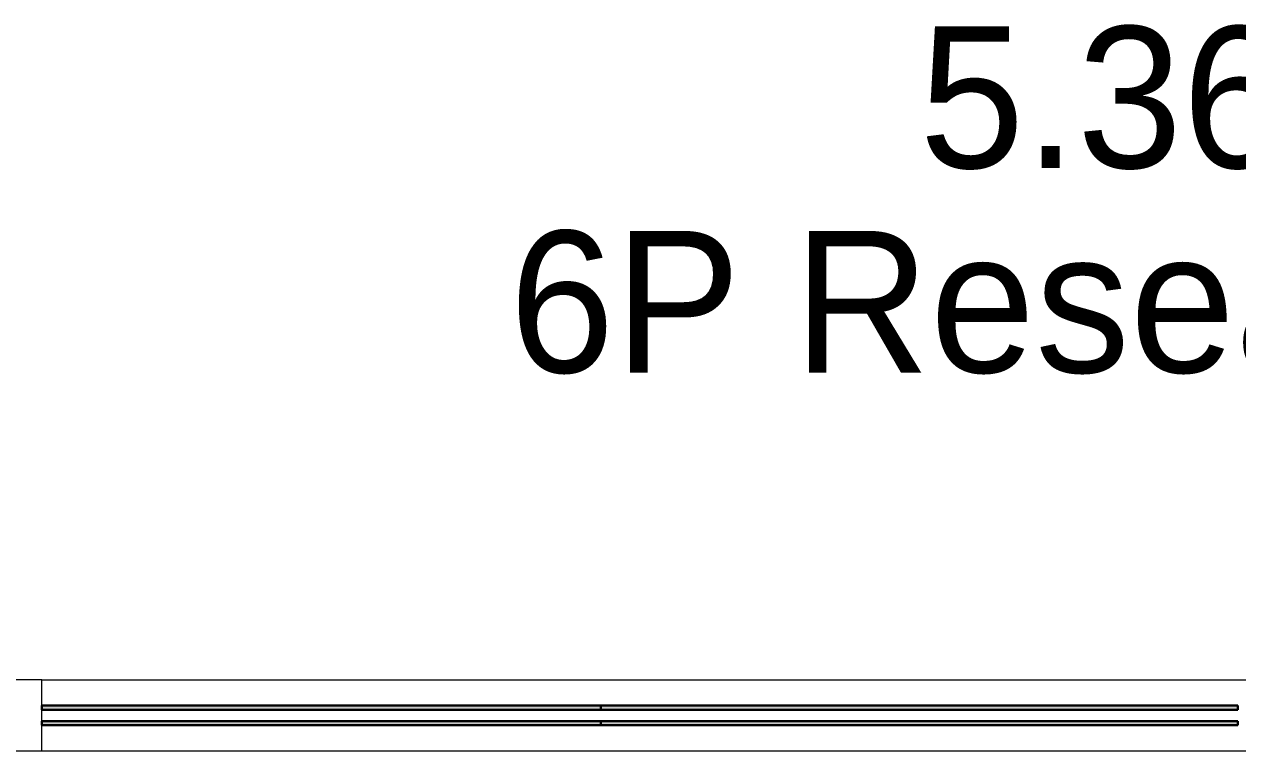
# Model space of a CAD drawing. Header units: millimetres. Extents: x 155927 to 326028, y -36033 to 97293.
# Drawn here: x 185006 to 186721, y 28408 to 29434 of the extents above; entities that cross this region are included whole.
import ezdxf

# ---------------------------------------------------------------- set-up
doc = ezdxf.new("R2010")
doc.units = ezdxf.units.MM
doc.header["$MEASUREMENT"] = 0
for name, color, linetype, lineweight in [('A-AREA-IDEN', 7, 'CONTINUOUS', 9), ('A-GLAZ-CURT', 7, 'CONTINUOUS', 9), ('A-GLAZ-CWMG', 7, 'CONTINUOUS', 9)]:
    doc.layers.add(name, color=color, linetype=linetype, lineweight=lineweight)
doc.styles.add('Century Gothic', font='GOTHIC.TTF', dxfattribs={"height": 200})

msp = doc.modelspace()

# ---------------------------------------------------------------- hatches: boundary and pattern name
at = {"layer": 'A-GLAZ-CURT'}
h = msp.add_hatch(color=256, dxfattribs=at)
h.paths.add_polyline_path([(185820.8, 28443.6), (185820.8, 28449.6), (185030.8, 28449.6), (185030.8, 28443.6)], flags=0)
h.paths.add_polyline_path([(185820.8, 28465.6), (185820.8, 28471.6), (185030.8, 28471.6), (185030.8, 28465.6)], flags=0)
h = msp.add_hatch(color=256, dxfattribs=at)
h.paths.add_polyline_path([(186171.1, 28471.6), (185820.8, 28471.6), (185820.8, 28465.6), (186720.8, 28465.6), (186720.8, 28471.6)], flags=0)
h.paths.add_polyline_path([(185820.8, 28449.6), (185820.8, 28443.6), (186720.8, 28443.6), (186720.8, 28449.6), (186171.1, 28449.6)], flags=0)

# ---------------------------------------------------------------- linework, layer by layer
at = {"layer": 'A-GLAZ-CURT', "lineweight": 30}
for p, q in [((185820.8, 28471.6), (185030.8, 28471.6)), ((185030.8, 28471.6), (185030.8, 28465.6)), ((185820.8, 28465.6), (185820.8, 28471.6)), ((186720.8, 28471.6), (185820.8, 28471.6)), ((185820.8, 28471.6), (185820.8, 28465.6)), ((186720.8, 28465.6), (186720.8, 28471.6)), ((185030.8, 28465.6), (185820.8, 28465.6)), ((185820.8, 28465.6), (186720.8, 28465.6)), ((185820.8, 28449.6), (185030.8, 28449.6)), ((185030.8, 28449.6), (185030.8, 28443.6)), ((185030.8, 28443.6), (185820.8, 28443.6)), ((185820.8, 28443.6), (185820.8, 28449.6)), ((186720.8, 28449.6), (185820.8, 28449.6)), ((185820.8, 28449.6), (185820.8, 28443.6)), ((185820.8, 28443.6), (186720.8, 28443.6)), ((186720.8, 28443.6), (186720.8, 28449.6))]:
    msp.add_line(p, q, dxfattribs=at)
at = {"layer": 'A-GLAZ-CWMG', "lineweight": 20, "extrusion": (0, 0, -1)}
for p, q in [((185030.8, 28507.6), (184980.8, 28507.6)), ((185030.8, 28407.6), (185030.8, 28507.6)), ((184980.8, 28407.6), (185030.8, 28407.6))]:
    msp.add_line(p, q, dxfattribs=at)
at = {"layer": 'A-GLAZ-CWMG'}
for p, q in [((185030.8, 28507.6), (185820.8, 28507.6)), ((185820.8, 28507.6), (186720.8, 28507.6)), ((186720.8, 28507.6), (187570.8, 28507.6)), ((185030.8, 28407.6), (185820.8, 28407.6)), ((185820.8, 28407.6), (186720.8, 28407.6)), ((186720.8, 28407.6), (187570.8, 28407.6))]:
    msp.add_line(p, q, dxfattribs=at)

# ---------------------------------------------------------------- texts
at = {"layer": 'A-AREA-IDEN', "style": 'Century Gothic'}
for s, p in [('5.36', (186270.7, 29230.9)), ('6P Research', (185691.3, 28941.9))]:
    msp.add_text(s, height=200, dxfattribs=at).set_placement(p)

doc.saveas('drawing.dxf')
